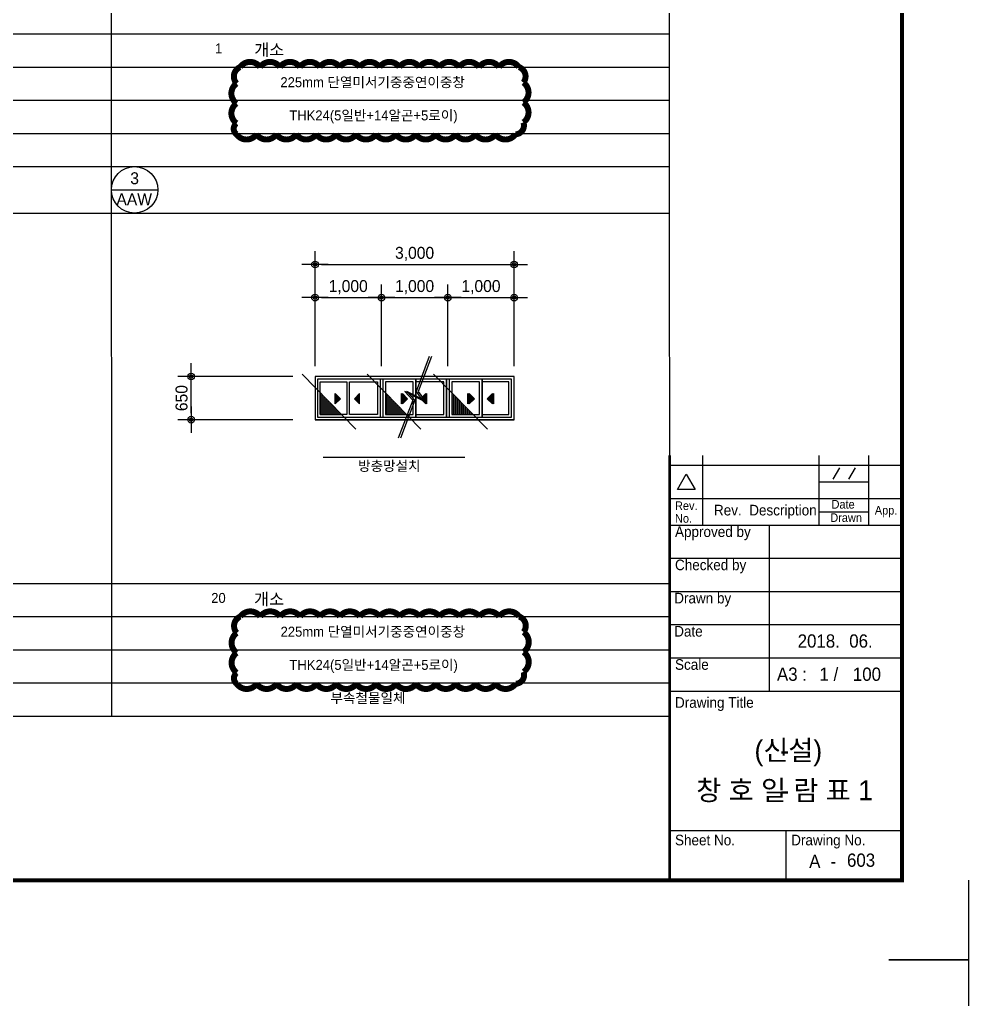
# Model space of a CAD drawing. Header units: millimetres. Extents: x 10934253 to 10976253, y -1872329 to -1812929.
# Drawn here: x 10961959 to 10976253, y -1843223 to -1828466 of the extents above; entities that cross this region are included whole.
import ezdxf
from ezdxf.enums import TextEntityAlignment as Align

# ---------------------------------------------------------------- set-up
doc = ezdxf.new("R2010")
doc.units = ezdxf.units.MM
doc.header["$LTSCALE"] = 50
doc.header["$MEASUREMENT"] = 0
doc.header["$PDSIZE"] = -10
doc.layers.get('0').update_dxf_attribs({"linetype": 'CONTINUOUS'})
doc.layers.get('Defpoints').update_dxf_attribs({"linetype": 'CONTINUOUS'})
doc.layers.add('$TD_AUDIT_GENERATED_(3A5E2)', color=2, linetype='CONTINUOUS', plot=False)
for name, color, linetype in [('$TD_AUDIT_GENERATED_(A0)', 3, 'CONTINUOUS'), ('$TD_AUDIT_GENERATED_(A3)', 4, 'CONTINUOUS'), ('COL', 2, 'CONTINUOUS'), ('DIM', 3, 'CONTINUOUS'), ('ELE', 6, 'CONTINUOUS'), ('HAT', 8, 'CONTINUOUS'), ('TEX', 3, 'CONTINUOUS'), ('WAL', 3, 'CONTINUOUS'), ('WID', 4, 'CONTINUOUS')]:
    doc.layers.add(name, color=color, linetype=linetype)
doc.styles.add('$TD_AUDIT_GENERATED_(3A)', font='H2GTRE.TTF')
doc.styles.add('$TD_AUDIT_GENERATED_(A1)', font='')
doc.styles.get('$TD_AUDIT_GENERATED_(A1)').set_extended_font_data('08SeoulNamsan EB')
doc.dimstyles.new('$TD_AUDIT_GENERATED_(39)', dxfattribs={"dimtxt": 2.5, "dimasz": 1, "dimexe": 2, "dimexo": 1, "dimgap": 1.2, "dimtad": 1, "dimdec": 0, "dimzin": 0, "dimdsep": 46, "dimlunit": 6, "dimtxsty": '$TD_AUDIT_GENERATED_(3A)', "dimblk": 'DIMDOT', "dimcen": 3, "dimclrd": 7, "dimclre": 7, "dimclrt": 4, "dimadec": 0, "dimazin": 0, "dimtfac": 1, "dimtdec": 0, "dimtix": 1, "dimtmove": 2, "dimatfit": 3, "dimldrblk": 'DOT', "dimfxl": 1, "dimtolj": 1, "dimtzin": 0, "dimarcsym": 0})

# ---------------------------------------------------------------- blocks, each defined once
blk = doc.blocks.new('ideco-2014v01')
at = {"layer": '$TD_AUDIT_GENERATED_(A3)', "color": 7, "ltscale": 100}
for p, q in [((380, 65.5), (380, 76)), ((397.5, 65.5), (397.5, 76)), ((405, 65.5), (405, 76)), ((392.5, 19.5), (392.5, 12))]:
    blk.add_line(p, q, dxfattribs=at)
at = {"layer": '$TD_AUDIT_GENERATED_(A3)', "color": 7}
for p, q in [((375, 74.5), (410, 74.5)), ((397.5, 72), (405, 72)), ((375, 69.5), (410, 69.5)), ((397.5, 67.5), (405, 67.5)), ((375, 65.5), (410, 65.5)), ((390, 65.5), (390, 40.5)), ((375, 60.5), (410, 60.5)), ((375, 55.5), (410, 55.5)), ((375, 50.5), (410, 50.5)), ((375, 45.5), (410, 45.5)), ((375, 40.5), (410, 40.5)), ((375, 19.5), (410, 19.5))]:
    blk.add_line(p, q, dxfattribs=at)
at = {"layer": '$TD_AUDIT_GENERATED_(A3)', "color": 3, "ltscale": 100}
for p, q in [((399.62, 72.41), (400.62, 74.14)), ((401.97, 72.41), (402.97, 74.14))]:
    blk.add_line(p, q, dxfattribs=at)
at = {"layer": '$TD_AUDIT_GENERATED_(A3)', "color": 8}
for points in [[(408, 297), (420, 297), (420, 285)], [(408, 297), (420, 297), (420, 285)], [(420, 12), (420, 0), (408, 0)], [(420, 12), (420, 0), (408, 0)]]:
    blk.add_lwpolyline(points, dxfattribs=at)
at = {"layer": '$TD_AUDIT_GENERATED_(A3)', "color": 7, "const_width": 0.6}
blk.add_lwpolyline([(18, 285), (410, 285), (410, 12), (18, 12)], close=True, dxfattribs=at)
at = {"layer": '$TD_AUDIT_GENERATED_(A3)', "color": 3, "const_width": 0.4}
blk.add_lwpolyline([(375, 76), (375, 12)], dxfattribs=at)
at = {"layer": '$TD_AUDIT_GENERATED_(A3)', "color": 3, "ltscale": 100}
blk.add_lwpolyline([(377.5, 73.16), (378.82, 70.88), (376.18, 70.88)], close=True, dxfattribs=at)
at = {"layer": '$TD_AUDIT_GENERATED_(A3)', "color": 3, "style": '$TD_AUDIT_GENERATED_(A1)', "width": 0.95}
for s, height, p in [('Rev.', 1.3, (375.8, 67.76)), ('Rev.  Description', 1.6, (381.67, 66.95)), ('Date', 1.3, (399.38, 67.98)), ('App.', 1.3, (405.9, 67.08)), ('No.', 1.3, (375.8, 65.85)), ('Drawn', 1.3, (399.19, 65.97)), ('Approved by', 1.6, (375.8, 63.7)), ('Checked by', 1.6, (375.8, 58.7)), ('Drawn by', 1.6, (375.68, 53.7)), ('Date', 1.6, (375.68, 48.7)), ('Scale', 1.6, (375.8, 43.7)), ('Drawing Title', 1.6, (375.8, 37.98)), ('Sheet No.', 1.6, (375.8, 17.26)), ('Drawing No.', 1.6, (393.3, 17.26))]:
    blk.add_text(s, height=height, dxfattribs=at).set_placement(p)
for s, p in [('2018.  06.', (399.93, 47.04)), ('A3 :', (393.42, 42.04)), ('1 /', (398.98, 42.04)), ('A', (396.86, 13.86)), ('-', (399.66, 13.86))]:
    blk.add_text(s, height=2, dxfattribs=at).set_placement(p, align=Align.CENTER)
blk = doc.blocks.new('SDSDEWEWEWEWEEEE')
for p, q in [((9500233, -1518127), (9535933, -1518127)), ((9500233, -1526403), (9535933, -1526403))]:
    blk.add_line(p, q)
at = {"layer": 'ELE', "color": 3}
for p, q in [((9527530, -1526406), (9527521, -1501579)), ((9535936, -1526403), (9535927, -1501576))]:
    blk.add_line(p, q, dxfattribs=at)
at = {"layer": 'ELE'}
for p, q in [((9500230, -1516127), (9535930, -1516129)), ((9500233, -1516627), (9535933, -1516629)), ((9500233, -1517127), (9535933, -1517129)), ((9500233, -1517627), (9535933, -1517629)), ((9500233, -1518827), (9535933, -1518829)), ((9500227, -1524403), (9535927, -1524404)), ((9500233, -1524903), (9535933, -1524904)), ((9500233, -1525403), (9535933, -1525404)), ((9500233, -1525903), (9535933, -1525904))]:
    blk.add_line(p, q, dxfattribs=at)
at = {"layer": 'TEX', "style": '$TD_AUDIT_GENERATED_(3A)'}
for p in [(9529900, -1516367), (9529897, -1524643)]:
    blk.add_text('\\M+3B0B3\\M+3BCD2', height=180, dxfattribs=at).set_placement(p, align=Align.MIDDLE_CENTER)
blk = doc.blocks.new('DIMDOT')
at = {"color": 0}
blk.add_line((-2, 0), (2, 0), dxfattribs=at)
for radius in [0.5, 0.25]:
    blk.add_circle((0, 0), radius, dxfattribs=at)
blk = doc.blocks.new('*D31')
at = {"layer": 'Defpoints', "color": 0}
for p in [(10964543, -1833843), (10966175, -1833843), (10966175, -1834492)]:
    blk.add_point(p, dxfattribs=at)
at = {"layer": 'DIM', "color": 7, "lineweight": -2}
for p, q in [((10966075, -1833843), (10964343, -1833843)), ((10964543, -1834392), (10964543, -1833943)), ((10966075, -1834492), (10964343, -1834492))]:
    blk.add_line(p, q, dxfattribs=at)
at = {"layer": 'DIM', "color": 7, "lineweight": -2, "xscale": 100, "yscale": 100, "zscale": 100}
for p, rotation in [((10964543, -1833843), 90), ((10964543, -1834492), 270)]:
    blk.add_blockref('DIMDOT', p, dxfattribs=dict(at, rotation=rotation))
at = {"layer": 'DIM', "color": 4, "insert": (10964400, -1834167), "char_height": 180, "attachment_point": 5, "rotation": 90, "style": '$TD_AUDIT_GENERATED_(3A)'}
blk.add_mtext('\\A1;650', dxfattribs=at)
blk = doc.blocks.new('_DOT')
at = {"color": 0, "linetype": 'ByBlock'}
blk.add_line((-0.5, 0), (-1, 0), dxfattribs=at)
at = {"color": 0, "linetype": 'ByBlock', "const_width": 0.5}
blk.add_lwpolyline([(-0.25, 0, 1), (0.25, 0, 1)], format="xyb", close=True, dxfattribs=at)
blk = doc.blocks.new('*D32')
at = {"layer": 'Defpoints', "color": 0}
for p in [(10969410, -1832154), (10966410, -1833786), (10969410, -1833786)]:
    blk.add_point(p, dxfattribs=at)
at = {"layer": 'DIM', "color": 7, "lineweight": -2}
for p, q in [((10966410, -1833686), (10966410, -1831954)), ((10969410, -1833686), (10969410, -1831954)), ((10966510, -1832154), (10969310, -1832154))]:
    blk.add_line(p, q, dxfattribs=at)
at = {"layer": 'DIM', "color": 7, "lineweight": -2, "xscale": 100, "yscale": 100, "zscale": 100, "rotation": 180}
blk.add_blockref('DIMDOT', (10966410, -1832154), dxfattribs=at)
at = {"layer": 'DIM', "color": 7, "lineweight": -2, "xscale": 100, "yscale": 100, "zscale": 100}
blk.add_blockref('DIMDOT', (10969410, -1832154), dxfattribs=at)
at = {"layer": 'DIM', "color": 4, "insert": (10967910, -1831996), "char_height": 180, "attachment_point": 5, "style": '$TD_AUDIT_GENERATED_(3A)'}
blk.add_mtext('\\A1;3,000', dxfattribs=at)
blk = doc.blocks.new('*D33')
at = {"layer": 'Defpoints', "color": 0}
for p in [(10967410, -1832654), (10966410, -1833786), (10967410, -1833786)]:
    blk.add_point(p, dxfattribs=at)
at = {"layer": 'DIM', "color": 7, "lineweight": -2}
for p, q in [((10966410, -1833686), (10966410, -1832454)), ((10967410, -1833686), (10967410, -1832454)), ((10966510, -1832654), (10967310, -1832654))]:
    blk.add_line(p, q, dxfattribs=at)
at = {"layer": 'DIM', "color": 7, "lineweight": -2, "xscale": 100, "yscale": 100, "zscale": 100, "rotation": 180}
blk.add_blockref('DIMDOT', (10966410, -1832654), dxfattribs=at)
at = {"layer": 'DIM', "color": 7, "lineweight": -2, "xscale": 100, "yscale": 100, "zscale": 100}
blk.add_blockref('DIMDOT', (10967410, -1832654), dxfattribs=at)
at = {"layer": 'DIM', "color": 4, "insert": (10966910, -1832496), "char_height": 180, "attachment_point": 5, "style": '$TD_AUDIT_GENERATED_(3A)'}
blk.add_mtext('\\A1;1,000', dxfattribs=at)
blk = doc.blocks.new('*D34')
at = {"layer": 'Defpoints', "color": 0}
for p in [(10968410, -1832654), (10967410, -1833786), (10968410, -1833786)]:
    blk.add_point(p, dxfattribs=at)
at = {"layer": 'DIM', "color": 7, "lineweight": -2}
for p, q in [((10967410, -1833686), (10967410, -1832454)), ((10968410, -1833686), (10968410, -1832454)), ((10967510, -1832654), (10968310, -1832654))]:
    blk.add_line(p, q, dxfattribs=at)
at = {"layer": 'DIM', "color": 7, "lineweight": -2, "xscale": 100, "yscale": 100, "zscale": 100, "rotation": 180}
blk.add_blockref('DIMDOT', (10967410, -1832654), dxfattribs=at)
at = {"layer": 'DIM', "color": 7, "lineweight": -2, "xscale": 100, "yscale": 100, "zscale": 100}
blk.add_blockref('DIMDOT', (10968410, -1832654), dxfattribs=at)
at = {"layer": 'DIM', "color": 4, "insert": (10967910, -1832496), "char_height": 180, "attachment_point": 5, "style": '$TD_AUDIT_GENERATED_(3A)'}
blk.add_mtext('\\A1;1,000', dxfattribs=at)
blk = doc.blocks.new('*D35')
at = {"layer": 'Defpoints', "color": 0}
for p in [(10969410, -1832654), (10968410, -1833786), (10969410, -1833786)]:
    blk.add_point(p, dxfattribs=at)
at = {"layer": 'DIM', "color": 7, "lineweight": -2}
for p, q in [((10968410, -1833686), (10968410, -1832454)), ((10969410, -1833686), (10969410, -1832454)), ((10968510, -1832654), (10969310, -1832654))]:
    blk.add_line(p, q, dxfattribs=at)
at = {"layer": 'DIM', "color": 7, "lineweight": -2, "xscale": 100, "yscale": 100, "zscale": 100, "rotation": 180}
blk.add_blockref('DIMDOT', (10968410, -1832654), dxfattribs=at)
at = {"layer": 'DIM', "color": 7, "lineweight": -2, "xscale": 100, "yscale": 100, "zscale": 100}
blk.add_blockref('DIMDOT', (10969410, -1832654), dxfattribs=at)
at = {"layer": 'DIM', "color": 4, "insert": (10968910, -1832496), "char_height": 180, "attachment_point": 5, "style": '$TD_AUDIT_GENERATED_(3A)'}
blk.add_mtext('\\A1;1,000', dxfattribs=at)
blk = doc.blocks.new('213232333233333')
blk.add_hatch(color=256).paths.add_polyline_path([(9505335, -1505224), (9505491, -1505068), (9505335, -1504912)])
blk.add_lwpolyline([(9505335, -1504912), (9505491, -1505068), (9505335, -1505224)], close=True)

msp = doc.modelspace()

# ---------------------------------------------------------------- hatches: boundary and pattern name
at = {"layer": 'HAT'}
h = msp.add_hatch(dxfattribs=at)
h.set_pattern_fill('_USER', color=256, scale=30, style=0, double=1, pattern_type=0)
h.set_pattern_definition([(0, (25219.19, -15202.198), (0, 30), []), (90, (25219.19, -15202.198), (-30, 2e-15), [])])
h.paths.add_polyline_path([(10966807.7, -1834412.3), (10966489.7, -1834086.3), (10966489.7, -1834412.3)])
h = msp.add_hatch(dxfattribs=at)
h.set_pattern_fill('_USER', color=256, scale=30, style=0, double=1, pattern_type=0)
h.set_pattern_definition([(0, (26199.19, -15202.198), (0, 30), []), (90, (26199.19, -15202.198), (-30, 2e-15), [])])
h.paths.add_polyline_path([(10967787.7, -1834412.3), (10967469.7, -1834086.3), (10967469.7, -1834412.3)])
h = msp.add_hatch(dxfattribs=at)
h.set_pattern_fill('_USER', color=256, scale=30, style=0, double=1, pattern_type=0)
h.set_pattern_definition([(0, (27199.19, -15202.198), (0, 30), []), (90, (27199.19, -15202.198), (-30, 2e-15), [])])
h.paths.add_polyline_path([(10968787.7, -1834412.3), (10968469.7, -1834086.3), (10968469.7, -1834412.3)])

# ---------------------------------------------------------------- linework, layer by layer
at = {"layer": '$TD_AUDIT_GENERATED_(3A5E2)', "const_width": 90}
for points in [[(10965228.1, -1830194.2, 0.5205671), (10965528.1, -1830194.2, 0.5205671), (10965828.1, -1830194.2, 0.5205671), (10966128.1, -1830194.2, 0.5205671), (10966428.1, -1830194.2, 0.5205671), (10966728.1, -1830194.2, 0.5205671), (10967028.1, -1830194.2, 0.5205671), (10967328.1, -1830194.2, 0.5205671), (10967628.1, -1830194.2, 0.5205671), (10967928.1, -1830194.2, 0.5205671), (10968228.1, -1830194.2, 0.5205671), (10968528.1, -1830194.2, 0.5205671), (10968828.1, -1830194.2, 0.5205671), (10969128.1, -1830194.2, 0.5205671), (10969428.1, -1830194.2, 0.5205671), (10969548.6, -1830014.6, 0.5205671), (10969548.6, -1829714.6, 0.5205671), (10969548.6, -1829414.6, 0.5205671), (10969481.7, -1829181.5, 0.5205671), (10969181.7, -1829181.5, 0.5205671), (10968881.7, -1829181.5, 0.5205671), (10968581.7, -1829181.5, 0.5205671), (10968281.7, -1829181.5, 0.5205671), (10967981.7, -1829181.5, 0.5205671), (10967681.7, -1829181.5, 0.5205671), (10967381.7, -1829181.5, 0.5205671), (10967081.7, -1829181.5, 0.5205671), (10966781.7, -1829181.5, 0.5205671), (10966481.7, -1829181.5, 0.5205671), (10966181.7, -1829181.5, 0.5205671), (10965881.7, -1829181.5, 0.5205671), (10965581.7, -1829181.5, 0.5205671), (10965281.7, -1829181.5, 0.5205671), (10965228.1, -1829428, 0.5205671), (10965228.1, -1829728, 0.5205671), (10965228.1, -1830028, 0.5205671)], [(10965231.1, -1838469.8, 0.5205671), (10965531.1, -1838469.8, 0.5205671), (10965831.1, -1838469.8, 0.5205671), (10966131.1, -1838469.8, 0.5205671), (10966431.1, -1838469.8, 0.5205671), (10966731.1, -1838469.8, 0.5205671), (10967031.1, -1838469.8, 0.5205671), (10967331.1, -1838469.8, 0.5205671), (10967631.1, -1838469.8, 0.5205671), (10967931.1, -1838469.8, 0.5205671), (10968231.1, -1838469.8, 0.5205671), (10968531.1, -1838469.8, 0.5205671), (10968831.1, -1838469.8, 0.5205671), (10969131.1, -1838469.8, 0.5205671), (10969431.1, -1838469.8, 0.5205671), (10969551.5, -1838290.3, 0.5205671), (10969551.5, -1837990.3, 0.5205671), (10969551.5, -1837690.3, 0.5205671), (10969484.6, -1837457.1, 0.5205671), (10969184.6, -1837457.1, 0.5205671), (10968884.6, -1837457.1, 0.5205671), (10968584.6, -1837457.1, 0.5205671), (10968284.6, -1837457.1, 0.5205671), (10967984.6, -1837457.1, 0.5205671), (10967684.6, -1837457.1, 0.5205671), (10967384.6, -1837457.1, 0.5205671), (10967084.6, -1837457.1, 0.5205671), (10966784.6, -1837457.1, 0.5205671), (10966484.6, -1837457.1, 0.5205671), (10966184.6, -1837457.1, 0.5205671), (10965884.6, -1837457.1, 0.5205671), (10965584.6, -1837457.1, 0.5205671), (10965284.6, -1837457.1, 0.5205671), (10965231.1, -1837703.6, 0.5205671), (10965231.1, -1838003.6, 0.5205671), (10965231.1, -1838303.6, 0.5205671)]]:
    msp.add_lwpolyline(points, format="xyb", close=True, dxfattribs=at)
for points in [[(10968131.3, -1833542.7), (10967931.4, -1834068), (10968030.4, -1834202.6), (10967761.4, -1834065.6), (10967881.3, -1834199.8), (10967663.2, -1834772.7)], [(10968164.3, -1833542.7), (10967964.4, -1834068), (10968063.4, -1834202.6), (10967794.4, -1834065.6), (10967914.3, -1834199.8), (10967696.2, -1834772.7)]]:
    msp.add_lwpolyline(points)
at = {"layer": 'COL'}
msp.add_line((10969409.7, -1834492.3), (10966409.7, -1834492.3), dxfattribs=at)
at = {"layer": 'DIM'}
msp.add_line((10963342.2, -1831030.5), (10964042.2, -1831030.5), dxfattribs=at)
for points in [[(10966530.6, -1834224.3, 0, 50, 0), (10966530.6, -1834374.3, 0, 0, 0), (10966530.6, -1835055.9, 0, 0, 0)], [(10967559.4, -1834224.3, 0, 50, 0), (10967559.4, -1834374.3, 0, 0, 0), (10967559.4, -1835055.9, 0, 0, 0)], [(10968666.6, -1834224.3, 0, 50, 0), (10968666.6, -1834374.3, 0, 0, 0), (10968666.6, -1835055.9, 0, 0, 0)]]:
    msp.add_lwpolyline(points, format="xyseb", dxfattribs=at)
msp.add_lwpolyline([(10966530.6, -1835055.9), (10968666.6, -1835055.9)], dxfattribs=at)
msp.add_circle((10963692.2, -1831030.5), 350, dxfattribs=at)
at = {"layer": 'WAL'}
for p, q in [((10966215, -1833804.7), (10967026, -1834636.1)), ((10967195, -1833804.7), (10968006, -1834636.1)), ((10968195, -1833804.7), (10969006, -1834636.1))]:
    msp.add_line(p, q, dxfattribs=at)
for points in [[(10966489.7, -1834086.3), (10966489.7, -1834412.3), (10966807.7, -1834412.3)], [(10967469.7, -1834086.3), (10967469.7, -1834412.3), (10967787.7, -1834412.3)], [(10968469.7, -1834086.3), (10968469.7, -1834412.3), (10968787.7, -1834412.3)]]:
    msp.add_lwpolyline(points, close=True, dxfattribs=at)
at = {"layer": 'WID'}
for p, q in [((10967389.7, -1833882.3), (10967389.7, -1834452.3)), ((10967429.7, -1833882.3), (10967429.7, -1834452.3)), ((10968389.7, -1833882.3), (10968389.7, -1834452.3)), ((10968429.7, -1833882.3), (10968429.7, -1834452.3))]:
    msp.add_line(p, q, dxfattribs=at)
for points in [[(10966409.7, -1834492.3), (10969409.7, -1834492.3), (10969409.7, -1833842.3), (10966409.7, -1833842.3)], [(10966449.7, -1834452.3), (10969369.7, -1834452.3), (10969369.7, -1833882.3), (10966449.7, -1833882.3)], [(10966889.7, -1834412.3), (10966489.7, -1834412.3), (10966489.7, -1833922.3), (10966889.7, -1833922.3)], [(10967349.7, -1834412.3), (10966929.7, -1834412.3), (10966929.7, -1833922.3), (10967349.7, -1833922.3)], [(10967429.7, -1834452.3), (10967929.7, -1834452.3), (10967929.7, -1833882.3), (10967429.7, -1833882.3)], [(10967469.7, -1834412.3), (10967889.7, -1834412.3), (10967889.7, -1833922.3), (10967469.7, -1833922.3)], [(10967929.7, -1834452.3), (10968389.7, -1834452.3), (10968389.7, -1833882.3), (10967929.7, -1833882.3)], [(10967929.7, -1834412.3), (10968349.7, -1834412.3), (10968349.7, -1833922.3), (10967929.7, -1833922.3)], [(10968429.7, -1834452.3), (10968929.7, -1834452.3), (10968929.7, -1833882.3), (10968429.7, -1833882.3)], [(10968469.7, -1834412.3), (10968889.7, -1834412.3), (10968889.7, -1833922.3), (10968469.7, -1833922.3)], [(10968929.7, -1834452.3), (10969369.7, -1834452.3), (10969369.7, -1833882.3), (10968929.7, -1833882.3)], [(10968929.7, -1834412.3), (10969329.7, -1834412.3), (10969329.7, -1833922.3), (10968929.7, -1833922.3)]]:
    msp.add_lwpolyline(points, close=True, dxfattribs=at)

# ---------------------------------------------------------------- block references
for name, p, xscale, yscale, zscale in [('ideco-2014v01', (10934253.1, -1842629.1), 99.99999999999997, 99.99999999999997, 99.99999999999997), ('213232333233333', (6214046.3, -1081641.7), 0.5, 0.5, 0.5), ('213232333233333', (15719749.2, -1081641.7), -0.5, 0.5, 0.5), ('213232333233333', (6215046.3, -1081641.7), 0.5, 0.5, 0.5), ('213232333233333', (6215058.3, -1081641.7), 0.5, 0.5, 0.5), ('213232333233333', (15720749.2, -1081641.7), -0.5, 0.5, 0.5), ('213232333233333', (15720761.2, -1081641.7), -0.5, 0.5, 0.5), ('213232333233333', (6216046.3, -1081641.7), 0.5, 0.5, 0.5), ('213232333233333', (6216066.3, -1081641.7), 0.5, 0.5, 0.5), ('213232333233333', (15721749.2, -1081641.7), -0.5, 0.5, 0.5), ('213232333233333', (15721769.2, -1081641.7), -0.5, 0.5, 0.5), ('ideco-2014v01', (10934253.1, -1872329.1), 99.99999999999997, 99.99999999999997, 99.99999999999997)]:
    msp.add_blockref(name, p, dxfattribs=dict(xscale=xscale, yscale=yscale, zscale=zscale))
msp.add_blockref('SDSDEWEWEWEWEEEE', (1435820.1, -312553.1))

# ---------------------------------------------------------------- texts
at = {"layer": '$TD_AUDIT_GENERATED_(A0)', "color": 3, "style": '$TD_AUDIT_GENERATED_(A1)'}
for s, p in [(' (\\M+3BDC5\\M+3BCB3)', (10973484.5, -1839620.8)), ('-', (10973484.5, -1839620.8)), ('\\M+3C3A2 \\M+3C8A3 \\M+3C0CF \\M+3B6F7 \\M+3C7A5 1', (10973484.5, -1840224.4)), ('-', (10973484.5, -1840224.4))]:
    msp.add_text(s, height=300, dxfattribs=at).set_placement(p, align=Align.CENTER)
at = {"layer": '$TD_AUDIT_GENERATED_(A3)', "color": 3, "style": '$TD_AUDIT_GENERATED_(A1)', "width": 0.95}
msp.add_text('100', height=200, dxfattribs=at).set_placement((10974724.6, -1838425.5), align=Align.CENTER)
msp.add_text('603', height=200, dxfattribs=at).set_placement((10974848.1, -1841286), align=Align.BOTTOM_RIGHT)
at = {"layer": 'TEX', "style": '$TD_AUDIT_GENERATED_(3A)'}
for s, p in [('1', (10964958.1, -1828900.8)), ('225mm \\M+3B4DC\\M+3BFAD\\M+3B9CC\\M+3BCAD\\M+3B1E2\\M+3C1DF\\M+3C1DF\\M+3BFAC\\M+3C0CC\\M+3C1DF\\M+3C3A2', (10967278, -1829409.2)), ('THK24(5\\M+3C0CF\\M+3B9DD+14\\M+3BECB\\M+3B0EF+5\\M+3B7CE\\M+3C0CC)', (10967290.2, -1829909.2)), ('\\M+3B9E6\\M+3C3E6\\M+3B8C1\\M+3BCB3\\M+3C4A1', (10967529.3, -1835188.1)), ('20', (10964955.1, -1837176.5)), ('225mm \\M+3B4DC\\M+3BFAD\\M+3B9CC\\M+3BCAD\\M+3B1E2\\M+3C1DF\\M+3C1DF\\M+3BFAC\\M+3C0CC\\M+3C1DF\\M+3C3A2', (10967280.9, -1837684.8)), ('THK24(5\\M+3C0CF\\M+3B9DD+14\\M+3BECB\\M+3B0EF+5\\M+3B7CE\\M+3C0CC)', (10967293.1, -1838184.8)), ('\\M+3BACE\\M+3BCD3\\M+3C3B6\\M+3B9B0\\M+3C0CF\\M+3C3BC', (10967207.3, -1838684.8))]:
    msp.add_text(s, height=150, dxfattribs=at).set_placement(p, align=Align.MIDDLE_CENTER)
for s, p in [('3', (10963692.2, -1830855.5)), ('AAW', (10963686, -1831172.7))]:
    msp.add_text(s, height=180, dxfattribs=at).set_placement(p, align=Align.MIDDLE)

# ---------------------------------------------------------------- dimensions: what is measured, and where the dimension line sits
at = {"layer": 'DIM'}
for base, p1, p2, angle, picture, middle in [((10969409.7, -1832153.6), (10966409.7, -1833785.6), (10969409.7, -1833785.6), 180, '*D32', (10967909.7, -1831995.6)), ((10967409.7, -1832653.6), (10966409.7, -1833785.6), (10967409.7, -1833785.6), 180, '*D33', (10966909.7, -1832495.6)), ((10968409.7, -1832653.6), (10967409.7, -1833785.6), (10968409.7, -1833785.6), 180, '*D34', (10967909.7, -1832495.6)), ((10969409.7, -1832653.6), (10968409.7, -1833785.6), (10969409.7, -1833785.6), 180, '*D35', (10968909.7, -1832495.6)), ((10964542.6, -1833842.6), (10966174.7, -1834492.3), (10966174.7, -1833842.6), 270, '*D31', (10964400.2, -1834167.5))]:
    dim = msp.add_linear_dim(base=base, p1=p1, p2=p2, angle=angle, dimstyle='$TD_AUDIT_GENERATED_(39)', override={"dimscale": 100, "dimtxt": 1.8, "dimgap": 0.5}, dxfattribs=at)
    dim.commit()
    dim.dimension.update_dxf_attribs({"geometry": picture, "text_midpoint": middle})

doc.saveas('drawing.dxf')
